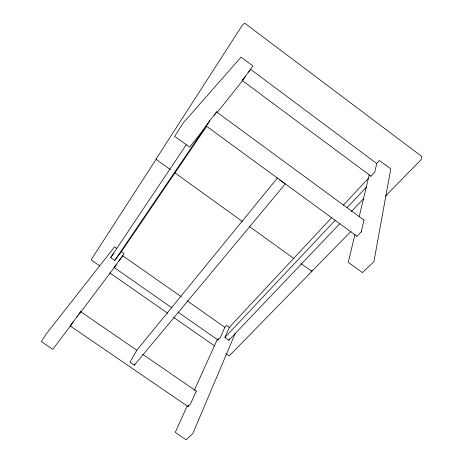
<?xml version="1.0" encoding="UTF-8"?>
<svg xmlns="http://www.w3.org/2000/svg" width="463" height="463" viewBox="0 0 463 463"><rect width="100%" height="100%" fill="white"/><g stroke="black" fill="none" stroke-linecap="round" stroke-linejoin="round"><path stroke-width="0.69" d="M279.444 179.719L285.237 183.956L134.328 365.191L129.877 362.344L136.764 350.306L277.493 177.896M363.999 219.971L361.319 231.841L356.759 236.431M354.999 234.209L348.292 262.388L362.465 272.58L373.901 261.705L390.795 168.856L379.452 160.528L376.76 163.416L374.804 172.074L370.817 176.345M359.195 216.696L369.254 174.661M312.027 270.346L311.53 271.729L229.289 355.833L225.88 353.79M218.495 338.685L217.882 340.045L220.371 337.382L224.879 327.318L226.667 325.506L229.324 327.347L331.52 217.836M217.928 339.975L177.821 311.975M118.609 261.514L124.142 253.666L121.387 251.675L206.747 126.202M361.354 231.697L361.14 232.021M216.62 111.982L363.97 220.104M235.25 333.377L192.799 433.611L186.172 439.85L175.269 432.355L187.174 406.016M229.364 327.266L224.891 337.44L228.838 340.201L229.388 338.922M196.3 391.038L190.536 403.881L187.88 406.56L188.516 405.148M194.31 390.251L217.5 339.02M70.226 325.964L187.932 406.485M370.973 176.177L242.247 80.527M80.724 311.692L136.701 350.173M248.672 72.228L250.651 69.334L376.627 163.48M134.328 365.191L135.051 363.947M114.118 267.498L171.918 307.854M122.73 255.779L181.201 296.685M206.093 125.924L356.944 236.252M121.462 251.571L114.743 260.403L110.645 257.544L186.201 144.873M114.743 260.403L205.775 126.37M80.423 312.137L78.565 314.857M214.352 115.322L216.771 111.768L209.635 120.71L205.942 126.139L209.548 121.619M245.616 76.32L242.114 80.718L252.879 65.937L241.067 57.117L183.296 122.845L174.661 136.33L189.639 147.107L206.301 126.208M209.484 120.924L209.722 120.6M80.776 311.616L70.168 326.039L71.933 323.695M122.759 255.732L114.066 267.568L116.595 264.199M72.72 322.647L73.588 321.484M76.904 317.068L77.732 315.963M72.025 323.759L52.834 349.281L41.369 341.601L46.207 333.962L114.483 247.011L116.879 248.452M79.839 313.347L115.42 265.936M110.645 257.544L114.048 253.151M217.025 112.717L243.839 78.988M156.587 158.543L91.275 259.535L91.367 260.061L99.667 265.843M343.367 205.144L368.536 178.186M224.891 337.44L335.293 220.191M347.175 207.574L366.482 187.069M228.838 340.201L339.894 223.571M351.353 211.539L363.802 198.465M350.954 231.402L311.917 271.289L300.944 263.632M385.332 196.248L421.22 159.544L421.573 156.303L244.667 23.156L242.467 25.019L156.181 158.855L156.297 159.463L170.349 169.585M196.248 391.113L142.656 354.27M109.737 272.863L167.809 313.329M173.735 317.456L214.624 345.948M187.104 300.823L224.879 327.3M175.037 172.959L242.381 221.459M249.412 226.523L293.918 258.574"/></g></svg>
